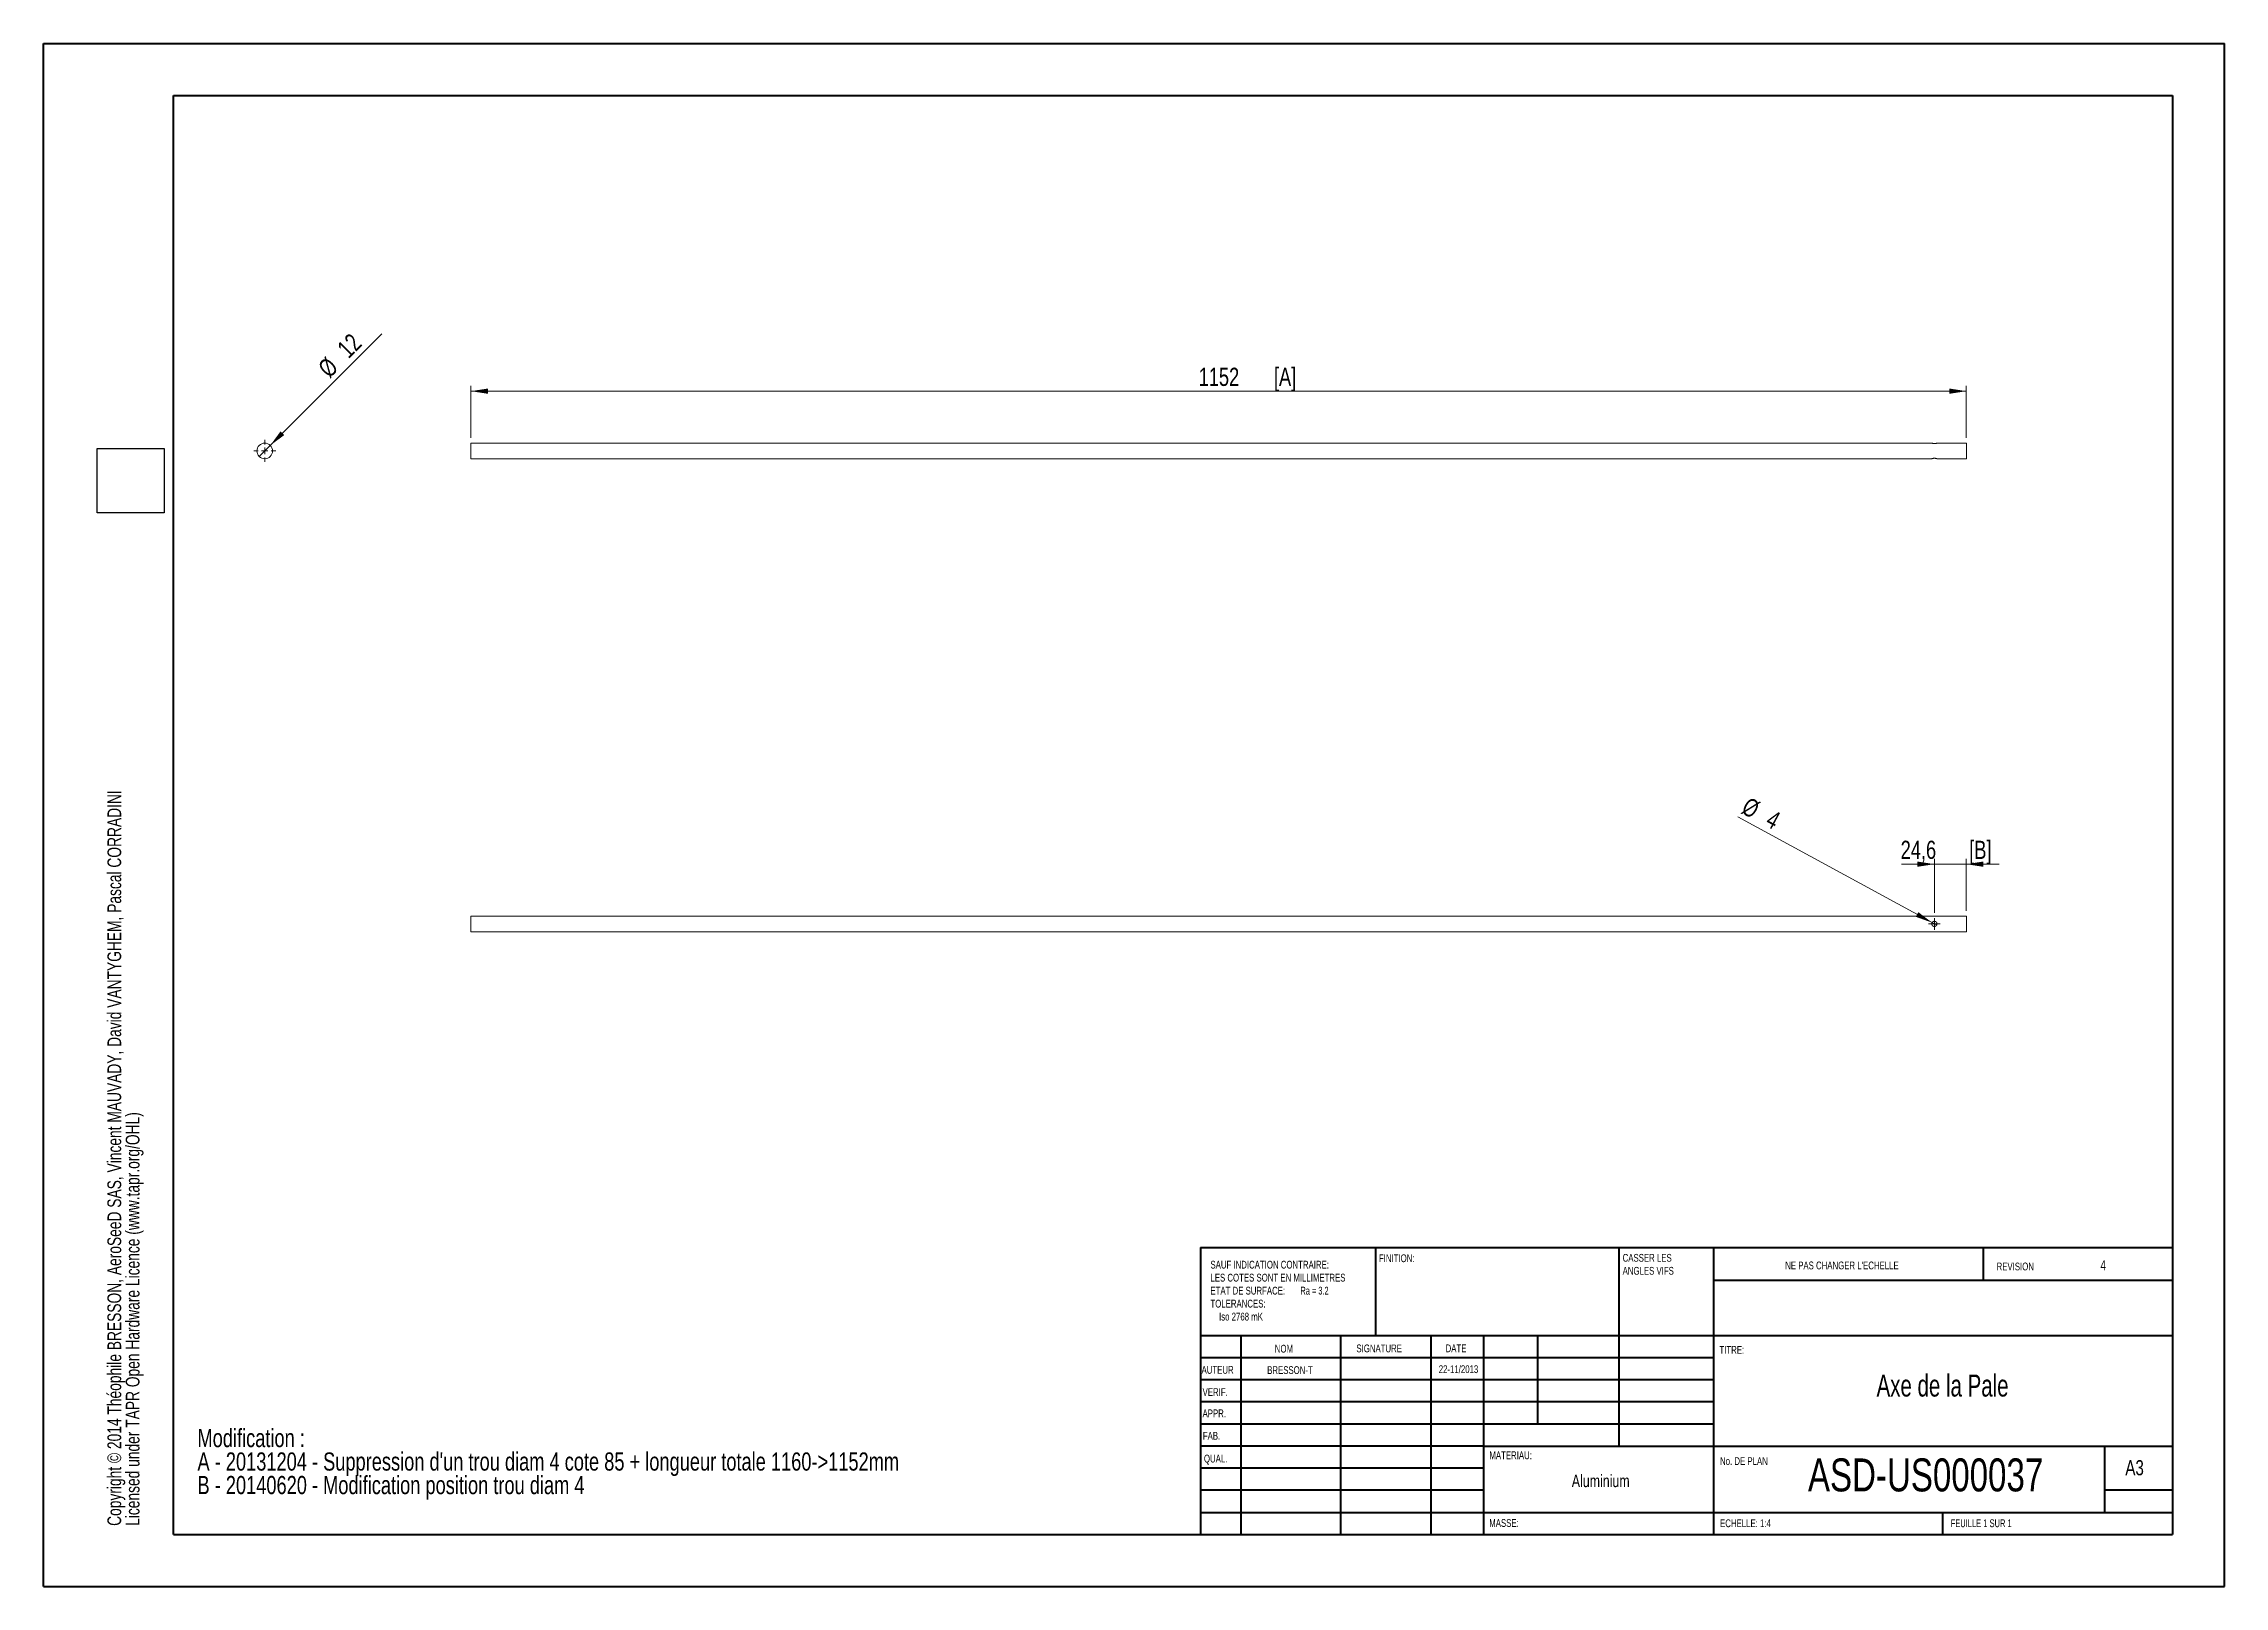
# Model space of a CAD drawing. Header units: millimetres. Extents: x 0 to 420, y 0 to 297.
import ezdxf

# ---------------------------------------------------------------- set-up
doc = ezdxf.new("R2010")
doc.units = ezdxf.units.MM
doc.styles.add('SLDTEXTSTYLE0', font='TXT', dxfattribs={"width": 0.75})
doc.styles.add('SLDTEXTSTYLE1', font='TXT', dxfattribs={"width": 0.696429})
doc.styles.add('SLDTEXTSTYLE2', font='TXT', dxfattribs={"width": 0.7})
doc.styles.add('SLDTEXTSTYLE3', font='TXT', dxfattribs={"width": 0.6875})
doc.dimstyles.new('SLDDIMSTYLE0', dxfattribs={"dimtxt": 3.5, "dimasz": 3.302, "dimexe": 0, "dimexo": 0.0625, "dimgap": 0.875, "dimtad": 1, "dimlfac": 4, "dimrnd": 1e-09, "dimzin": 12, "dimdsep": 46, "dimtxsty": 'SLDTEXTSTYLE0', "dimblk1": 'NONE', "dimsah": 1, "dimcen": 0, "dimadec": 0, "dimazin": 3, "dimtfac": 1, "dimtmove": 0, "dimatfit": 3, "dimldrblk": 'NONE', "dimfxl": 1, "dimfrac": 2, "dimtolj": 1, "dimtzin": 12, "dimarcsym": 0})
doc.dimstyles.new('SLDDIMSTYLE1', dxfattribs={"dimtxt": 3.5, "dimasz": 3.302, "dimexe": 0, "dimexo": 0.0625, "dimgap": 0.875, "dimtad": 1, "dimlfac": 4, "dimrnd": 1e-09, "dimzin": 12, "dimdsep": 46, "dimtxsty": 'SLDTEXTSTYLE0', "dimsah": 1, "dimcen": 0.09, "dimadec": 0, "dimazin": 3, "dimtfac": 1, "dimtofl": 0, "dimtmove": 0, "dimatfit": 3, "dimfxl": 1, "dimfrac": 2, "dimtolj": 1, "dimtzin": 12, "dimarcsym": 0})
doc.dimstyles.new('SLDDIMSTYLE2', dxfattribs={"dimtxt": 3.5, "dimasz": 3.302, "dimexe": 0, "dimexo": 0.0625, "dimgap": 0.875, "dimtad": 1, "dimlfac": 4, "dimrnd": 1e-09, "dimzin": 12, "dimdsep": 46, "dimtxsty": 'SLDTEXTSTYLE0', "dimsah": 1, "dimcen": 0.09, "dimadec": 0, "dimazin": 3, "dimtfac": 1, "dimtmove": 0, "dimatfit": 0, "dimfxl": 1, "dimfrac": 2, "dimtolj": 1, "dimtzin": 12, "dimarcsym": 0})
doc.dimstyles.new('SLDDIMSTYLE3', dxfattribs={"dimtxt": 3.5, "dimasz": 3.302, "dimexe": 0, "dimexo": 0.0625, "dimgap": 0.875, "dimtad": 1, "dimlfac": 4, "dimrnd": 1e-09, "dimzin": 12, "dimdsep": 46, "dimtxsty": 'SLDTEXTSTYLE0', "dimblk1": 'NONE', "dimsah": 1, "dimcen": 0, "dimadec": 0, "dimazin": 3, "dimtfac": 1, "dimtmove": 0, "dimatfit": 3, "dimldrblk": 'NONE', "dimfxl": 1, "dimfrac": 2, "dimtolj": 1, "dimtzin": 12, "dimarcsym": 0})
picture_1 = doc.add_image_def('image1.bmp', size_in_pixel=(400, 420))

# ---------------------------------------------------------------- blocks, each defined once
blk = doc.blocks.new('SW_NOTE_0')
at = {"color": 0, "linetype": 'Continuous', "lineweight": 0, "char_height": 3.5, "attachment_point": 1, "style": 'SLDTEXTSTYLE0'}
for s, insert in [('Modification :', (0, 4.51)), ("A - 20131204 - Suppression d'un trou diam 4 cote 85 + longueur totale 1160->1152mm", (0, -0.01)), ('B - 20140620 - Modification position trou diam 4', (0, -4.54))]:
    blk.add_mtext(s, dxfattribs=dict(at, insert=insert))
blk = doc.blocks.new('SW_NOTE_1')
at = {"color": 0, "linetype": 'Continuous', "lineweight": 0, "char_height": 2.6458, "attachment_point": 1, "rotation": 90, "style": 'SLDTEXTSTYLE0'}
for s, insert in [('Copyright © 2014 Théophile BRESSON, AeroSeeD SAS, Vincent MAUVADY, David VANTYGHEM, Pascal CORRADINI', (-3.41, 0)), ('Licensed under TAPR Open Hardware Licence (www.tapr.org/OHL)', (0.12, 0))]:
    blk.add_mtext(s, dxfattribs=dict(at, insert=insert))
blk = doc.blocks.new('SW_NOTE_2')
at = {"color": 0, "linetype": 'Continuous', "lineweight": 0, "char_height": 1.5, "attachment_point": 1, "style": 'SLDTEXTSTYLE0'}
for s, insert in [('CASSER LES', (0, 1.93)), ('ANGLES VIFS', (0, -0.57))]:
    blk.add_mtext(s, dxfattribs=dict(at, insert=insert))
blk = doc.blocks.new('SW_NOTE_3')
at = {"color": 0, "linetype": 'Continuous', "lineweight": 0, "char_height": 1.5, "attachment_point": 1}
for s, insert, style in [('SAUF INDICATION CONTRAIRE:', (0, 1.93), 'SLDTEXTSTYLE0'), ('LES COTES SONT EN MILLIMETRES', (0, -0.57), 'SLDTEXTSTYLE0'), ('ETAT DE SURFACE:', (0, -3.07), 'SLDTEXTSTYLE0'), ('Ra = 3.2', (17.33, -3.07), 'SLDTEXTSTYLE3'), ('TOLERANCES:', (0, -5.57), 'SLDTEXTSTYLE0'), ('Iso 2768 mK', (1.66, -8.07), 'SLDTEXTSTYLE0')]:
    blk.add_mtext(s, dxfattribs=dict(at, insert=insert, style=style))
blk = doc.blocks.new('*D6')
at = {"color": 7, "linetype": 'Continuous', "lineweight": 0}
for q in [(65.23, 241.37), (41.6, 217.75)]:
    blk.add_line((43.73, 219.87), q, dxfattribs=at)
blk.add_solid([(43.73, 219.87), (46.42, 221.85), (45.7, 222.56)], dxfattribs=at)
at = {"color": 7, "linetype": 'Continuous', "lineweight": 0, "char_height": 3.5, "attachment_point": 1, "rotation": 45, "style": 'SLDTEXTSTYLE0'}
for s, insert in [('12', (56.35, 238.92, -144.97)), ('%%c', (52.65, 235.15, -144.97))]:
    blk.add_mtext(s, dxfattribs=dict(at, insert=insert))
blk = doc.blocks.new('_NONE')
blk = doc.blocks.new('SW_CENTERMARKSYMBOL_0')
at = {"color": 0, "linetype": 'Continuous', "lineweight": 0}
for p, q in [((-1.25, 0), (-2.125, 0)), ((0, 0), (-0.625, 0)), ((0, 1.25), (0, 2.125)), ((0, 0), (0, 0.625)), ((0, 0), (0, -0.625)), ((0, 0), (0.625, 0)), ((1.25, 0), (2.125, 0)), ((0, -1.25), (0, -2.125))]:
    blk.add_line(p, q, dxfattribs=at)
blk = doc.blocks.new('*D8')
at = {"color": 7, "linetype": 'Continuous', "lineweight": 0}
for p, q in [((82.38, 221.31), (82.38, 231.31)), ((370.38, 221.31), (370.38, 231.31)), ((82.38, 230.31), (370.38, 230.31))]:
    blk.add_line(p, q, dxfattribs=at)
for points in [[(82.38, 230.31), (85.68, 229.8), (85.68, 230.82)], [(370.38, 230.31), (367.08, 230.82), (367.08, 229.8)]]:
    blk.add_solid(points, dxfattribs=at)
at = {"color": 7, "linetype": 'Continuous', "lineweight": 0, "char_height": 3.5, "attachment_point": 1, "style": 'SLDTEXTSTYLE0'}
for s, insert in [('1152', (222.53, 234.82, 0.03)), ('[A]', (237.03, 234.82, 0.03))]:
    blk.add_mtext(s, dxfattribs=dict(at, insert=insert))
blk = doc.blocks.new('*D9')
at = {"color": 7, "linetype": 'Continuous', "lineweight": 0}
for p, q in [((364.23, 139.25), (357.88, 139.25)), ((364.23, 129.88), (364.23, 140.25)), ((370.38, 139.25), (364.23, 139.25)), ((370.38, 130.25), (370.38, 140.25)), ((370.38, 139.25), (376.73, 139.25))]:
    blk.add_line(p, q, dxfattribs=at)
for points in [[(364.23, 139.25), (360.93, 139.76), (360.93, 138.74)], [(370.38, 139.25), (373.68, 138.74), (373.68, 139.76)]]:
    blk.add_solid(points, dxfattribs=at)
at = {"color": 7, "linetype": 'Continuous', "lineweight": 0, "char_height": 3.5, "attachment_point": 1, "style": 'SLDTEXTSTYLE0'}
for s, insert in [('24,6', (357.73, 143.76, 0.03)), ('[B]', (370.94, 143.76, 0.03))]:
    blk.add_mtext(s, dxfattribs=dict(at, insert=insert))
blk = doc.blocks.new('*D10')
at = {"color": 7, "linetype": 'Continuous', "lineweight": 0}
for q in [(326.35, 148.33), (364.67, 127.51)]:
    blk.add_line((363.79, 127.99), q, dxfattribs=at)
blk.add_solid([(363.79, 127.99), (361.13, 130.01), (360.65, 129.12)], dxfattribs=at)
at = {"color": 7, "linetype": 'Continuous', "lineweight": 0, "char_height": 3.5, "attachment_point": 1, "rotation": 331.4792, "style": 'SLDTEXTSTYLE0'}
for s, insert in [('%%c', (328.5, 152.29, 0.03)), ('4', (333.17, 149.82, 0.03))]:
    blk.add_mtext(s, dxfattribs=dict(at, insert=insert))
blk = doc.blocks.new('SW_CENTERMARKSYMBOL_1')
at = {"color": 0, "linetype": 'Continuous', "lineweight": 0}
for p, q in [((-0.625, 0), (-1.125, 0)), ((0, 0), (-0.625, 0)), ((0, 0.625), (0, 1.125)), ((0, 0), (0, 0.625)), ((0, 0), (0, -0.625)), ((0, 0), (0.625, 0)), ((0.625, 0), (1.125, 0)), ((0, -0.625), (0, -1.125))]:
    blk.add_line(p, q, dxfattribs=at)

msp = doc.modelspace()

# ---------------------------------------------------------------- linework, layer by layer
at = {"color": 7, "linetype": 'Continuous', "lineweight": 40}
for p, q in [((0.0788, 0.2148), (0.0788, 297.2148)), ((0.0788, 297.2148), (420.0788, 297.2148)), ((420.0788, 0.2148), (420.0788, 297.2148)), ((25.0788, 10.2148), (25.0788, 287.2148)), ((25.0788, 287.2148), (410.0788, 287.2148)), ((410.0788, 287.2148), (410.0788, 10.2148)), ((222.8788, 65.4648), (410.0788, 65.4648)), ((222.8788, 65.4648), (222.8788, 10.2148)), ((256.6788, 48.4648), (256.6788, 65.4648)), ((303.4788, 65.4648), (303.4788, 27.2148)), ((321.6788, 65.4648), (321.6788, 10.2148)), ((373.6788, 59.0898), (373.6788, 65.4648)), ((410.0788, 59.0898), (321.6788, 59.0898)), ((410.0788, 48.4648), (222.8788, 48.4648)), ((230.6788, 48.4648), (230.6788, 10.2148)), ((249.8698, 48.4648), (249.8698, 10.2148)), ((267.2778, 48.4648), (267.2778, 10.2148)), ((277.4788, 10.2148), (277.4788, 48.4648)), ((287.8788, 31.4648), (287.8788, 48.4648)), ((321.6788, 44.2148), (222.8788, 44.2148)), ((321.6788, 39.9648), (222.8788, 39.9648)), ((321.6788, 35.7148), (222.8788, 35.7148)), ((321.6788, 31.4648), (222.8788, 31.4648)), ((277.4788, 27.2148), (222.8788, 27.2148)), ((277.4788, 27.2148), (410.0788, 27.2148)), ((397.0788, 14.4648), (397.0788, 27.2148)), ((277.4788, 22.9647), (222.8788, 22.9647)), ((277.4788, 18.7148), (222.8788, 18.7148)), ((410.0788, 18.7148), (397.0788, 18.7148)), ((222.8788, 14.4648), (410.0788, 14.4648)), ((365.8788, 10.2148), (365.8788, 14.4648)), ((25.0788, 10.2148), (410.0788, 10.2148)), ((0.0788, 0.2148), (420.0788, 0.2148))]:
    msp.add_line(p, q, dxfattribs=at)
at = {"color": 7, "linetype": 'Continuous', "lineweight": 15}
for p, q in [((363.7376, 220.3089), (82.3808, 220.3089)), ((82.3808, 220.3089), (82.3808, 217.3089)), ((370.3808, 220.3089), (364.7308, 220.3089)), ((370.3808, 220.3089), (370.3808, 217.3089)), ((82.3808, 217.3089), (363.7363, 217.3089)), ((364.2308, 217.3947), (364.1904, 217.3924)), ((364.2743, 217.3922), (364.2308, 217.3947)), ((364.7261, 217.3089), (370.3808, 217.3089)), ((370.3808, 129.2504), (82.3808, 129.2504)), ((82.3808, 129.2504), (82.3808, 126.2504)), ((82.3808, 126.2504), (370.3808, 126.2504)), ((370.3808, 129.2504), (370.3808, 126.2504))]:
    msp.add_line(p, q, dxfattribs=at)
msp.add_circle((42.6655, 218.8089), 1.5, dxfattribs=at)
for points, knots in [([(364.7308, 220.3089), (364.7256, 220.3071), (364.7151, 220.3035), (364.634, 220.2784), (364.5125, 220.2487), (364.356, 220.2253), (364.1869, 220.2205), (364.0274, 220.2351), (363.8886, 220.2623), (363.786, 220.2907), (363.7319, 220.3085), (363.7362, 220.3071), (363.7376, 220.3066)], [0, 0, 0, 0, 0.10344272, 0.20676203, 0.31332618, 0.42289844, 0.52873498, 0.62977417, 0.7324857, 0.84054889, 0.9496253, 1, 1, 1, 1]), ([(363.7363, 217.3107), (363.7347, 217.3101), (363.7272, 217.3077), (363.7673, 217.3211), (363.8532, 217.3463), (363.9861, 217.3762), (364.1476, 217.3956), (364.3162, 217.3952), (364.4711, 217.3767), (364.6033, 217.3478), (364.6938, 217.3213), (364.7355, 217.3073), (364.7275, 217.31), (364.7261, 217.3104)], [0, 0, 0, 0, 0.02856087, 0.13009634, 0.23300736, 0.34076231, 0.44998867, 0.55426616, 0.65501097, 0.75898627, 0.8679361, 0.97610602, 1, 1, 1, 1]), ([(364.7308, 127.7836), (364.7308, 127.7171), (364.7275, 127.6844), (364.7147, 127.6201), (364.7049, 127.5883), (364.6798, 127.5278), (364.6644, 127.4992), (364.6281, 127.445), (364.6071, 127.4196), (364.5385, 127.3509), (364.4831, 127.3138), (364.393, 127.2763), (364.3613, 127.2666), (364.2966, 127.2536), (364.264, 127.2504), (364.1983, 127.2503), (364.1649, 127.2536), (364.1006, 127.2665), (364.0693, 127.276), (364.0084, 127.3013), (363.9796, 127.3168), (363.9257, 127.3529), (363.9002, 127.3738), (363.8542, 127.4198), (363.8337, 127.4448), (363.7975, 127.4988), (363.7818, 127.5281), (363.7567, 127.5883), (363.7471, 127.6195), (363.7341, 127.6842), (363.7308, 127.7174), (363.7308, 127.8157), (363.744, 127.882), (363.7817, 127.9725), (363.7974, 128.0017), (363.8336, 128.0557), (363.8541, 128.0808), (363.9234, 128.15), (363.9779, 128.1867), (364.0691, 128.2246), (364.1003, 128.2341), (364.1645, 128.247), (364.1978, 128.2504), (364.2637, 128.2504), (364.2964, 128.2471), (364.361, 128.2342), (364.3928, 128.2245), (364.4831, 128.1869), (364.5384, 128.1498), (364.6072, 128.0811), (364.6282, 128.0556), (364.6644, 128.0015), (364.6797, 127.9729), (364.7049, 127.9125), (364.7147, 127.8806), (364.7275, 127.8163), (364.7308, 127.7836), (364.7308, 127.7171)], [-0.03125, -0.03125, 0, 0, 0.03125, 0.03125, 0.0625, 0.0625, 0.09375, 0.09375, 0.125, 0.125, 0.1875, 0.1875, 0.21875, 0.21875, 0.25, 0.25, 0.28125, 0.28125, 0.3125, 0.3125, 0.34375, 0.34375, 0.375, 0.375, 0.40625, 0.40625, 0.4375, 0.4375, 0.46875, 0.46875, 0.5, 0.5, 0.5625, 0.5625, 0.59375, 0.59375, 0.625, 0.625, 0.6875, 0.6875, 0.71875, 0.71875, 0.75, 0.75, 0.78125, 0.78125, 0.8125, 0.8125, 0.875, 0.875, 0.90625, 0.90625, 0.9375, 0.9375, 0.96875, 0.96875, 1, 1, 1.03125, 1.03125])]:
    msp.add_open_spline(points, degree=3, knots=knots, dxfattribs=at)

# ---------------------------------------------------------------- block references
at = {"color": 7, "linetype": 'Continuous', "lineweight": 0}
for name, p in [('SW_CENTERMARKSYMBOL_0', (42.6655, 218.8089)), ('SW_NOTE_1', (15.7793, 11.8604)), ('SW_CENTERMARKSYMBOL_1', (364.2308, 127.7504)), ('SW_NOTE_2', (304.1881, 62.2843)), ('SW_NOTE_3', (224.8035, 60.9657)), ('SW_NOTE_0', (29.7117, 26.0104))]:
    msp.add_blockref(name, p, dxfattribs=at)

# ---------------------------------------------------------------- texts
for s, insert, char_height, attachment_point, style in [('FINITION:', (257.2501, 64.1341), 1.5, 1, 'SLDTEXTSTYLE0'), ("NE PAS CHANGER L'ECHELLE", (335.4935, 62.7478), 1.5, 1, 'SLDTEXTSTYLE0'), ('REVISION', (376.2064, 62.5497), 1.5, 1, 'SLDTEXTSTYLE0'), ('4', (396.7386, 62.9901), 1.905, 2, 'SLDTEXTSTYLE0'), ('NOM', (237.2011, 46.7163), 1.5, 1, 'SLDTEXTSTYLE0'), ('SIGNATURE', (252.9124, 46.7765), 1.5, 1, 'SLDTEXTSTYLE0'), ('DATE', (270.0935, 46.791), 1.5, 1, 'SLDTEXTSTYLE0'), ('TITRE:', (322.835, 46.4931), 1.5, 1, 'SLDTEXTSTYLE0'), ('AUTEUR', (223.091, 42.6445), 1.5, 1, 'SLDTEXTSTYLE0'), ('BRESSON-T', (240.1135, 42.5981), 1.4986, 2, 'SLDTEXTSTYLE0'), ('22-11/2013', (272.5763, 42.7739), 1.4986, 2, 'SLDTEXTSTYLE0'), ('VERIF.', (223.2893, 38.3692), 1.5, 1, 'SLDTEXTSTYLE0'), ('Axe de la Pale', (365.8055, 40.9906), 4.233333, 2, 'SLDTEXTSTYLE1'), ('APPR.', (223.2806, 34.2791), 1.5, 1, 'SLDTEXTSTYLE0'), ('FAB.', (223.334, 29.9485), 1.5, 1, 'SLDTEXTSTYLE0'), ('QUAL.', (223.5479, 25.5644), 1.5, 1, 'SLDTEXTSTYLE0'), ('MATERIAU:', (278.5247, 26.2008), 1.5, 1, 'SLDTEXTSTYLE0'), ('Aluminium', (299.965, 21.7003), 2.38125, 2, 'SLDTEXTSTYLE0'), ('No. DE PLAN', (322.9528, 25.0834), 1.5, 1, 'SLDTEXTSTYLE0'), ('ASD-US000037', (362.5345, 24.8465), 6.35, 2, 'SLDTEXTSTYLE0'), ('A3', (400.9998, 24.5152), 2.91042, 1, 'SLDTEXTSTYLE0'), ('MASSE:', (278.4967, 13.1641), 1.4986, 1, 'SLDTEXTSTYLE0'), ('ECHELLE: 1:4', (322.9528, 13.1149), 1.5, 1, 'SLDTEXTSTYLE0'), ('FEUILLE 1 SUR 1', (367.3571, 13.1149), 1.5, 1, 'SLDTEXTSTYLE2')]:
    msp.add_mtext(s, dxfattribs=dict(at, insert=insert, char_height=char_height, attachment_point=attachment_point, style=style))

# ---------------------------------------------------------------- dimensions: what is measured, and where the dimension line sits
for p1, p2, dimstyle, picture, middle in [((41.6049, 217.7482), (43.7262, 219.8695), 'SLDDIMSTYLE0', '*D6', (60.6393, 236.7826)), ((364.6701, 127.5116), (363.7915, 127.9891), 'SLDDIMSTYLE3', '*D10', (330.9654, 145.8276))]:
    dim = msp.add_diameter_dim_2p(p1=p1, p2=p2, dimstyle=dimstyle, dxfattribs=at)
    dim.commit()
    dim.dimension.update_dxf_attribs({"geometry": picture, "text_midpoint": middle, "dimtype": 163})
for base, p1, p2, text, dimstyle, picture, middle in [((370.3808, 230.3089), (82.3808, 220.3089), (370.3808, 220.3089), '<> [A]', 'SLDDIMSTYLE1', '*D8', (233.1382, 230.3089)), ((364.2308, 139.2504), (370.3808, 129.2504), (364.2308, 128.8754), '<> [B]', 'SLDDIMSTYLE2', '*D9', (367.3058, 139.2504))]:
    dim = msp.add_linear_dim(base=base, p1=p1, p2=p2, text=text, dimstyle=dimstyle, dxfattribs=at)
    dim.commit()
    dim.dimension.update_dxf_attribs({"geometry": picture, "text_midpoint": middle, "dimtype": 160})

# ---------------------------------------------------------------- pictures from other files: only their frames are drawn
image = msp.add_image(picture_1, insert=(23.3267, 206.9141), size_in_units=(12.334, 12.9507), rotation=90)
image.dxf.flags = 7

doc.saveas('drawing.dxf')
